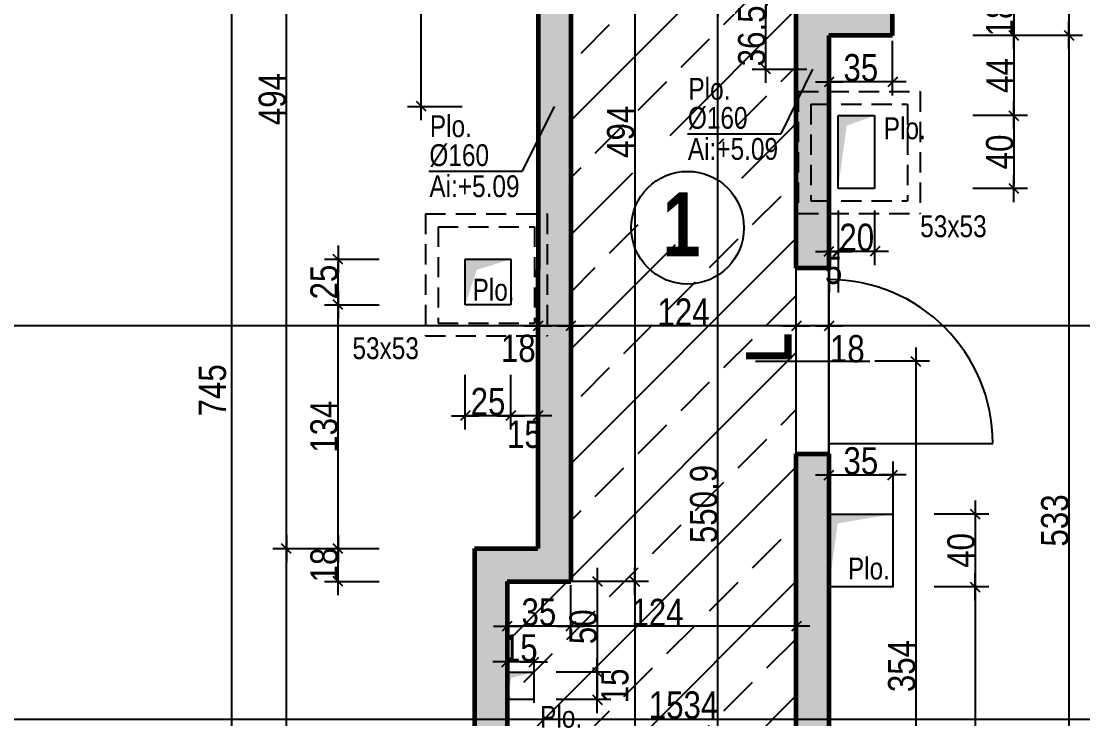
# Model space of a CAD drawing. Header units: centimetres. Extents: x 74297 to 80237, y -23027 to -18827.
# Drawn here: x 75724 to 76307, y -22619 to -22236 of the extents above; entities that cross this region are included whole.
import ezdxf
from ezdxf.enums import TextEntityAlignment as Align

# ---------------------------------------------------------------- set-up
doc = ezdxf.new("R2010")
doc.units = ezdxf.units.CM
doc.header["$LTSCALE"] = 0.5
doc.linetypes.add('CACHE2', pattern=[4.7625, 3.175, -1.5875])
doc.layers.get('DEFPOINTS').update_dxf_attribs({"linetype": 'CONTINUOUS'})
for name, color, linetype in [('01_cote_gen', 4, 'CONTINUOUS'), ('01_linteaux', 2, 'CONTINUOUS'), ('01_poch_murs', 253, 'CONTINUOUS'), ('01_resv', 32, 'CONTINUOUS'), ('01_texte', 230, 'CONTINUOUS'), ('AA_COTES', 2, 'CONTINUOUS')]:
    doc.layers.add(name, color=color, linetype=linetype)
doc.layers.add('01_murs_coup', color=5, linetype='CONTINUOUS', lineweight=60)
doc.styles.add('impact', font='impact.ttf')
doc.styles.add('MATTE_TXT', font='arial.ttf')
doc.styles.add('STYLE2', font='ARIALN.TTF')
doc.dimstyles.new('JB50', dxfattribs={"dimscale": 0.1, "dimtxt": 150, "dimasz": 15, "dimexe": 0.1, "dimexo": 0.1, "dimgap": 0.09, "dimtad": 1, "dimdec": 1, "dimdsep": 46, "dimtxsty": 'STYLE2', "dimblk1": 'BOND_G', "dimblk2": 'BOND_D', "dimsah": 1, "dimcen": 1.5, "dimdle": 0.01, "dimse1": 1, "dimse2": 1, "dimclrd": 4, "dimclre": 2, "dimclrt": 6, "dimazin": 2, "dimtfac": 2.333333, "dimtdec": 1, "dimtix": 1, "dimtmove": 2, "dimatfit": 3, "dimldrblk": 'BOND_G', "dimfxl": 1, "dimtolj": 1, "dimtzin": 0, "dimarcsym": 0})

# ---------------------------------------------------------------- blocks, each defined once
blk = doc.blocks.new('BOND_G')
at = {"layer": 'AA_COTES', "color": 0}
for p, q in [((0, -5), (0, 15)), ((5, 0), (-5, 0)), ((1.77, 1.77), (-1.77, -1.77))]:
    blk.add_line(p, q, dxfattribs=at)
blk = doc.blocks.new('BOND_D')
at = {"layer": 'AA_COTES', "color": 0}
for p, q in [((0, 5), (0, -15)), ((5, 0), (-5, 0)), ((-1.77, -1.77), (1.77, 1.77))]:
    blk.add_line(p, q, dxfattribs=at)
blk = doc.blocks.new('*D19')
at = {"layer": '01_cote_gen', "color": 4, "lineweight": -2, "transparency": 16777216}
blk.add_line((75322.24, -22619.1), (76853.23, -22619.1), dxfattribs=at)
at = {"layer": 'DEFPOINTS', "color": 0, "transparency": 16777216}
for p in [(76854.73, -22619.1), (76854.73, -22633.43), (75320.74, -22728.43)]:
    blk.add_point(p, dxfattribs=at)
at = {"layer": '01_cote_gen', "color": 4, "lineweight": -2, "transparency": 16777216, "xscale": 1.5, "yscale": 1.5, "zscale": 1.5, "rotation": 180}
blk.add_blockref('BOND_G', (75320.74, -22619.1), dxfattribs=at)
at = {"layer": '01_cote_gen', "color": 4, "lineweight": -2, "transparency": 16777216, "xscale": 1.5, "yscale": 1.5, "zscale": 1.5}
blk.add_blockref('BOND_D', (76854.73, -22619.1), dxfattribs=at)
at = {"layer": '01_cote_gen', "color": 6, "transparency": 16777216, "insert": (76087.74, -22611.43), "char_height": 15, "attachment_point": 5, "style": 'STYLE2'}
blk.add_mtext('\\A1;1534', dxfattribs=at)
blk = doc.blocks.new('*D27')
at = {"layer": '01_cote_gen', "color": 4, "lineweight": -2, "transparency": 16777216}
blk.add_line((76006.24, -22402.95), (75338.22, -22402.95), dxfattribs=at)
at = {"layer": 'DEFPOINTS', "color": 0, "transparency": 16777216}
for p in [(75336.72, -22393.7), (76007.74, -22393.7), (75336.72, -22402.95)]:
    blk.add_point(p, dxfattribs=at)
at = {"layer": '01_cote_gen', "color": 4, "lineweight": -2, "transparency": 16777216, "xscale": 1.5, "yscale": 1.5, "zscale": 1.5, "rotation": 180}
blk.add_blockref('BOND_D', (75336.72, -22402.95), dxfattribs=at)
at = {"layer": '01_cote_gen', "color": 4, "lineweight": -2, "transparency": 16777216, "xscale": 1.5, "yscale": 1.5, "zscale": 1.5}
blk.add_blockref('BOND_G', (76007.74, -22402.95), dxfattribs=at)
at = {"layer": '01_cote_gen', "color": 6, "transparency": 16777216, "insert": (75672.23, -22395.28), "char_height": 15, "attachment_point": 5, "style": 'STYLE2'}
blk.add_mtext('\\A1;671', dxfattribs=at)
blk = doc.blocks.new('*D29')
at = {"layer": '01_cote_gen', "color": 4, "lineweight": -2, "transparency": 16777216}
blk.add_line((76024.22, -22402.95), (76009.24, -22402.95), dxfattribs=at)
at = {"layer": 'DEFPOINTS', "color": 0, "transparency": 16777216}
for p in [(76025.72, -22383.25), (76007.74, -22393.7), (76007.74, -22402.95)]:
    blk.add_point(p, dxfattribs=at)
at = {"layer": '01_cote_gen', "color": 4, "lineweight": -2, "transparency": 16777216, "xscale": 1.5, "yscale": 1.5, "zscale": 1.5, "rotation": 180}
blk.add_blockref('BOND_D', (76007.74, -22402.95), dxfattribs=at)
at = {"layer": '01_cote_gen', "color": 4, "lineweight": -2, "transparency": 16777216, "xscale": 1.5, "yscale": 1.5, "zscale": 1.5}
blk.add_blockref('BOND_G', (76025.72, -22402.95), dxfattribs=at)
at = {"layer": '01_cote_gen', "color": 6, "transparency": 16777216, "insert": (75996.88, -22415.38), "char_height": 15, "attachment_point": 5, "style": 'STYLE2'}
blk.add_mtext('\\A1;18', dxfattribs=at)
blk = doc.blocks.new('*D30')
at = {"layer": '01_cote_gen', "color": 4, "lineweight": -2, "transparency": 16777216}
blk.add_line((76148.22, -22402.95), (76027.22, -22402.95), dxfattribs=at)
at = {"layer": 'DEFPOINTS', "color": 0, "transparency": 16777216}
for p in [(76025.72, -22386.88), (76149.72, -22386.88), (76025.72, -22402.95)]:
    blk.add_point(p, dxfattribs=at)
at = {"layer": '01_cote_gen', "color": 4, "lineweight": -2, "transparency": 16777216, "xscale": 1.5, "yscale": 1.5, "zscale": 1.5, "rotation": 180}
blk.add_blockref('BOND_D', (76025.72, -22402.95), dxfattribs=at)
at = {"layer": '01_cote_gen', "color": 4, "lineweight": -2, "transparency": 16777216, "xscale": 1.5, "yscale": 1.5, "zscale": 1.5}
blk.add_blockref('BOND_G', (76149.72, -22402.95), dxfattribs=at)
at = {"layer": '01_cote_gen', "color": 6, "transparency": 16777216, "insert": (76087.72, -22395.41), "char_height": 15, "attachment_point": 5, "style": 'STYLE2'}
blk.add_mtext('\\A1;124', dxfattribs=at)
blk = doc.blocks.new('*D31')
at = {"layer": '01_cote_gen', "color": 4, "lineweight": -2, "transparency": 16777216}
blk.add_line((76166.22, -22402.95), (76151.22, -22402.95), dxfattribs=at)
at = {"layer": 'DEFPOINTS', "color": 0, "transparency": 16777216}
for p in [(76149.72, -22395.45), (76167.72, -22395.96), (76149.72, -22402.95)]:
    blk.add_point(p, dxfattribs=at)
at = {"layer": '01_cote_gen', "color": 4, "lineweight": -2, "transparency": 16777216, "xscale": 1.5, "yscale": 1.5, "zscale": 1.5, "rotation": 180}
blk.add_blockref('BOND_D', (76149.72, -22402.95), dxfattribs=at)
at = {"layer": '01_cote_gen', "color": 4, "lineweight": -2, "transparency": 16777216, "xscale": 1.5, "yscale": 1.5, "zscale": 1.5}
blk.add_blockref('BOND_G', (76167.72, -22402.95), dxfattribs=at)
at = {"layer": '01_cote_gen', "color": 6, "transparency": 16777216, "insert": (76177.8, -22415.63), "char_height": 15, "attachment_point": 5, "style": 'STYLE2'}
blk.add_mtext('\\A1;18', dxfattribs=at)
blk = doc.blocks.new('*D32')
at = {"layer": '01_cote_gen', "color": 4, "lineweight": -2, "transparency": 16777216}
blk.add_line((76837.22, -22402.95), (76169.22, -22402.95), dxfattribs=at)
at = {"layer": 'DEFPOINTS', "color": 0, "transparency": 16777216}
for p in [(76167.72, -22373.56), (76167.72, -22402.95), (76838.72, -22414.73)]:
    blk.add_point(p, dxfattribs=at)
at = {"layer": '01_cote_gen', "color": 4, "lineweight": -2, "transparency": 16777216, "xscale": 1.5, "yscale": 1.5, "zscale": 1.5, "rotation": 180}
blk.add_blockref('BOND_D', (76167.72, -22402.95), dxfattribs=at)
at = {"layer": '01_cote_gen', "color": 4, "lineweight": -2, "transparency": 16777216, "xscale": 1.5, "yscale": 1.5, "zscale": 1.5}
blk.add_blockref('BOND_G', (76838.72, -22402.95), dxfattribs=at)
at = {"layer": '01_cote_gen', "color": 6, "transparency": 16777216, "insert": (76503.22, -22395.28), "char_height": 15, "attachment_point": 5, "style": 'STYLE2'}
blk.add_mtext('\\A1;671', dxfattribs=at)
blk = doc.blocks.new('*D33')
at = {"layer": '01_cote_gen', "color": 4, "lineweight": -2, "transparency": 16777216}
blk.add_line((76201.22, -22268.89), (76169.22, -22268.89), dxfattribs=at)
at = {"layer": 'DEFPOINTS', "color": 0, "transparency": 16777216}
for p in [(76167.72, -22243.39), (76202.72, -22243.39), (76167.72, -22268.89)]:
    blk.add_point(p, dxfattribs=at)
at = {"layer": '01_cote_gen', "color": 4, "lineweight": -2, "transparency": 16777216, "xscale": 1.5, "yscale": 1.5, "zscale": 1.5, "rotation": 180}
blk.add_blockref('BOND_D', (76167.72, -22268.89), dxfattribs=at)
at = {"layer": '01_cote_gen', "color": 4, "lineweight": -2, "transparency": 16777216, "xscale": 1.5, "yscale": 1.5, "zscale": 1.5}
blk.add_blockref('BOND_G', (76202.72, -22268.89), dxfattribs=at)
at = {"layer": '01_cote_gen', "color": 6, "transparency": 16777216, "insert": (76185.22, -22261.22), "char_height": 15, "attachment_point": 5, "style": 'STYLE2'}
blk.add_mtext('\\A1;35', dxfattribs=at)
blk = doc.blocks.new('*D38')
at = {"layer": '01_cote_gen', "color": 4, "lineweight": -2, "transparency": 16777216}
blk.add_line((76148.22, -22567.99), (76027.22, -22567.99), dxfattribs=at)
at = {"layer": 'DEFPOINTS', "color": 0, "transparency": 16777216}
for p in [(76025.72, -22548.08), (76149.72, -22553.09), (76025.72, -22567.99)]:
    blk.add_point(p, dxfattribs=at)
at = {"layer": '01_cote_gen', "color": 4, "lineweight": -2, "transparency": 16777216, "xscale": 1.5, "yscale": 1.5, "zscale": 1.5, "rotation": 180}
blk.add_blockref('BOND_D', (76025.72, -22567.99), dxfattribs=at)
at = {"layer": '01_cote_gen', "color": 4, "lineweight": -2, "transparency": 16777216, "xscale": 1.5, "yscale": 1.5, "zscale": 1.5}
blk.add_blockref('BOND_G', (76149.72, -22567.99), dxfattribs=at)
at = {"layer": '01_cote_gen', "color": 6, "transparency": 16777216, "insert": (76073.4, -22560.45), "char_height": 15, "attachment_point": 5, "style": 'STYLE2'}
blk.add_mtext('\\A1;124', dxfattribs=at)
blk = doc.blocks.new('*D39')
at = {"layer": '01_cote_gen', "color": 4, "lineweight": -2, "transparency": 16777216}
blk.add_line((76024.22, -22567.99), (75992.22, -22567.99), dxfattribs=at)
at = {"layer": 'DEFPOINTS', "color": 0, "transparency": 16777216}
for p in [(75990.72, -22548.08), (76025.72, -22548.08), (75990.72, -22567.99)]:
    blk.add_point(p, dxfattribs=at)
at = {"layer": '01_cote_gen', "color": 4, "lineweight": -2, "transparency": 16777216, "xscale": 1.5, "yscale": 1.5, "zscale": 1.5, "rotation": 180}
blk.add_blockref('BOND_D', (75990.72, -22567.99), dxfattribs=at)
at = {"layer": '01_cote_gen', "color": 4, "lineweight": -2, "transparency": 16777216, "xscale": 1.5, "yscale": 1.5, "zscale": 1.5}
blk.add_blockref('BOND_G', (76025.72, -22567.99), dxfattribs=at)
at = {"layer": '01_cote_gen', "color": 6, "transparency": 16777216, "insert": (76008.22, -22560.32), "char_height": 15, "attachment_point": 5, "style": 'STYLE2'}
blk.add_mtext('\\A1;35', dxfattribs=at)
blk = doc.blocks.new('*D15')
at = {"layer": '01_cote_gen', "color": 4, "lineweight": -2, "transparency": 16777216}
blk.add_line((76215.45, -22423.93), (76215.45, -22774.89), dxfattribs=at)
at = {"layer": 'DEFPOINTS', "color": 0, "transparency": 16777216}
for p in [(76190.19, -22422.43), (76204.93, -22776.39), (76215.45, -22776.39)]:
    blk.add_point(p, dxfattribs=at)
at = {"layer": '01_cote_gen', "color": 4, "lineweight": -2, "transparency": 16777216, "xscale": 1.5, "yscale": 1.5, "zscale": 1.5}
for name, p, rotation in [('BOND_G', (76215.45, -22422.43), 90), ('BOND_D', (76215.45, -22776.39), 270)]:
    blk.add_blockref(name, p, dxfattribs=dict(at, rotation=rotation))
at = {"layer": '01_cote_gen', "color": 6, "transparency": 16777216, "insert": (76207.78, -22589.89), "char_height": 15, "attachment_point": 5, "rotation": 90, "style": 'STYLE2'}
blk.add_mtext('\\A1;354', dxfattribs=at)
blk = doc.blocks.new('*D17')
at = {"layer": '01_cote_gen', "color": 4, "lineweight": -2, "transparency": 16777216}
blk.add_line((76106.57, -22774.82), (76106.57, -22226.89), dxfattribs=at)
at = {"layer": 'DEFPOINTS', "color": 0, "transparency": 16777216}
for p in [(76106.57, -22225.39), (76129.07, -22225.39), (76134.97, -22776.32)]:
    blk.add_point(p, dxfattribs=at)
at = {"layer": '01_cote_gen', "color": 4, "lineweight": -2, "transparency": 16777216, "xscale": 1.5, "yscale": 1.5, "zscale": 1.5}
for name, p, rotation in [('BOND_D', (76106.57, -22225.39), 90), ('BOND_G', (76106.57, -22776.32), 270)]:
    blk.add_blockref(name, p, dxfattribs=dict(at, rotation=rotation))
at = {"layer": '01_cote_gen', "color": 6, "transparency": 16777216, "insert": (76098.9, -22500.86), "char_height": 15, "attachment_point": 5, "rotation": 90, "style": 'STYLE2'}
blk.add_mtext('\\A1;550.9', dxfattribs=at)
blk = doc.blocks.new('*D18')
at = {"layer": '01_cote_gen', "color": 4, "lineweight": -2, "transparency": 16777216}
blk.add_line((76060.95, -22544.86), (76060.95, -22774.85), dxfattribs=at)
at = {"layer": 'DEFPOINTS', "color": 0, "transparency": 16777216}
for p in [(76025.72, -22543.36), (76015.72, -22776.35), (76060.95, -22776.35)]:
    blk.add_point(p, dxfattribs=at)
at = {"layer": '01_cote_gen', "color": 4, "lineweight": -2, "transparency": 16777216, "xscale": 1.5, "yscale": 1.5, "zscale": 1.5}
for name, p, rotation in [('BOND_G', (76060.95, -22543.36), 90), ('BOND_D', (76060.95, -22776.35), 270)]:
    blk.add_blockref(name, p, dxfattribs=dict(at, rotation=rotation))
at = {"layer": '01_cote_gen', "color": 6, "transparency": 16777216, "insert": (76053.28, -22697.84), "char_height": 15, "attachment_point": 5, "rotation": 90, "style": 'STYLE2'}
blk.add_mtext('\\A1;233', dxfattribs=at)
blk = doc.blocks.new('*D64')
at = {"layer": '01_cote_gen', "color": 4, "lineweight": -2, "transparency": 16777216}
blk.add_line((76060.95, -22050.84), (76060.95, -22541.86), dxfattribs=at)
at = {"layer": 'DEFPOINTS', "color": 0, "transparency": 16777216}
for p in [(76054.17, -22049.34), (76038.45, -22543.36), (76060.95, -22543.36)]:
    blk.add_point(p, dxfattribs=at)
at = {"layer": '01_cote_gen', "color": 4, "lineweight": -2, "transparency": 16777216, "xscale": 1.5, "yscale": 1.5, "zscale": 1.5}
for name, p, rotation in [('BOND_G', (76060.95, -22049.34), 90), ('BOND_D', (76060.95, -22543.36), 270)]:
    blk.add_blockref(name, p, dxfattribs=dict(at, rotation=rotation))
at = {"layer": '01_cote_gen', "color": 6, "transparency": 16777216, "insert": (76053.28, -22296.35), "char_height": 15, "attachment_point": 5, "rotation": 90, "style": 'STYLE2'}
blk.add_mtext('\\A1;494', dxfattribs=at)
blk = doc.blocks.new('*D67')
at = {"layer": '01_cote_gen', "color": 4, "lineweight": -2, "transparency": 16777216}
blk.add_line((76299.62, -22032.89), (76299.62, -22241.89), dxfattribs=at)
at = {"layer": 'DEFPOINTS', "color": 0, "transparency": 16777216}
for p in [(76217.41, -22031.39), (76217.41, -22243.39), (76299.62, -22243.39)]:
    blk.add_point(p, dxfattribs=at)
at = {"layer": '01_cote_gen', "color": 4, "lineweight": -2, "transparency": 16777216, "xscale": 1.5, "yscale": 1.5, "zscale": 1.5}
for name, p, rotation in [('BOND_G', (76299.62, -22031.39), 90), ('BOND_D', (76299.62, -22243.39), 270)]:
    blk.add_blockref(name, p, dxfattribs=dict(at, rotation=rotation))
at = {"layer": '01_cote_gen', "color": 6, "transparency": 16777216, "insert": (76292.08, -22137.39), "char_height": 15, "attachment_point": 5, "rotation": 90, "style": 'STYLE2'}
blk.add_mtext('\\A1;212', dxfattribs=at)
blk = doc.blocks.new('*D69')
at = {"layer": '01_cote_gen', "color": 4, "lineweight": -2, "transparency": 16777216}
blk.add_line((76299.62, -22244.89), (76299.62, -22774.89), dxfattribs=at)
at = {"layer": 'DEFPOINTS', "color": 0, "transparency": 16777216}
for p in [(76277.12, -22243.39), (76277.11, -22776.39), (76299.62, -22776.39)]:
    blk.add_point(p, dxfattribs=at)
at = {"layer": '01_cote_gen', "color": 4, "lineweight": -2, "transparency": 16777216, "xscale": 1.5, "yscale": 1.5, "zscale": 1.5}
for name, p, rotation in [('BOND_G', (76299.62, -22243.39), 90), ('BOND_D', (76299.62, -22776.39), 270)]:
    blk.add_blockref(name, p, dxfattribs=dict(at, rotation=rotation))
at = {"layer": '01_cote_gen', "color": 6, "transparency": 16777216, "insert": (76291.95, -22509.89), "char_height": 15, "attachment_point": 5, "rotation": 90, "style": 'STYLE2'}
blk.add_mtext('\\A1;533', dxfattribs=at)
blk = doc.blocks.new('*D72')
at = {"layer": '01_cote_gen', "color": 4, "lineweight": -2, "transparency": 16777216}
blk.add_line((75869.4, -22774.91), (75869.4, -22526.86), dxfattribs=at)
at = {"layer": 'DEFPOINTS', "color": 0, "transparency": 16777216}
for p in [(75869.4, -22525.36), (75972.72, -22525.36), (75923.5, -22776.41)]:
    blk.add_point(p, dxfattribs=at)
at = {"layer": '01_cote_gen', "color": 4, "lineweight": -2, "transparency": 16777216, "xscale": 1.5, "yscale": 1.5, "zscale": 1.5}
for name, p, rotation in [('BOND_D', (75869.4, -22525.36), 90), ('BOND_G', (75869.4, -22776.41), 270)]:
    blk.add_blockref(name, p, dxfattribs=dict(at, rotation=rotation))
at = {"layer": '01_cote_gen', "color": 6, "transparency": 16777216, "insert": (75861.73, -22665.62), "char_height": 15, "attachment_point": 5, "rotation": 90, "style": 'STYLE2'}
blk.add_mtext('\\A1;251', dxfattribs=at)
blk = doc.blocks.new('*D73')
at = {"layer": '01_cote_gen', "color": 4, "lineweight": -2, "transparency": 16777216}
blk.add_line((75869.4, -22523.86), (75869.4, -22032.89), dxfattribs=at)
at = {"layer": 'DEFPOINTS', "color": 0, "transparency": 16777216}
for p in [(75869.4, -22031.39), (76007.76, -22031.39), (75891.9, -22525.36)]:
    blk.add_point(p, dxfattribs=at)
at = {"layer": '01_cote_gen', "color": 4, "lineweight": -2, "transparency": 16777216, "xscale": 1.5, "yscale": 1.5, "zscale": 1.5}
for name, p, rotation in [('BOND_D', (75869.4, -22031.39), 90), ('BOND_G', (75869.4, -22525.36), 270)]:
    blk.add_blockref(name, p, dxfattribs=dict(at, rotation=rotation))
at = {"layer": '01_cote_gen', "color": 6, "transparency": 16777216, "insert": (75861.73, -22278.37), "char_height": 15, "attachment_point": 5, "rotation": 90, "style": 'STYLE2'}
blk.add_mtext('\\A1;494', dxfattribs=at)
blk = doc.blocks.new('*D74')
at = {"layer": '01_cote_gen', "color": 4, "lineweight": -2, "transparency": 16777216}
blk.add_line((75839.32, -22774.91), (75839.32, -22032.89), dxfattribs=at)
at = {"layer": 'DEFPOINTS', "color": 0, "transparency": 16777216}
for p in [(75839.32, -22031.39), (75891.9, -22031.39), (75949.03, -22776.41)]:
    blk.add_point(p, dxfattribs=at)
at = {"layer": '01_cote_gen', "color": 4, "lineweight": -2, "transparency": 16777216, "xscale": 1.5, "yscale": 1.5, "zscale": 1.5}
for name, p, rotation in [('BOND_D', (75839.32, -22031.39), 90), ('BOND_G', (75839.32, -22776.41), 270)]:
    blk.add_blockref(name, p, dxfattribs=dict(at, rotation=rotation))
at = {"layer": '01_cote_gen', "color": 6, "transparency": 16777216, "insert": (75828.81, -22438.39), "char_height": 15, "attachment_point": 5, "rotation": 90, "style": 'STYLE2'}
blk.add_mtext('\\A1;745', dxfattribs=at)
blk = doc.blocks.new('*D76')
at = {"layer": '01_cote_gen', "color": 4, "lineweight": -2, "transparency": 16777216}
blk.add_line((76269.32, -22226.9), (76269.32, -22241.89), dxfattribs=at)
at = {"layer": 'DEFPOINTS', "color": 0, "transparency": 16777216}
for p in [(76184.72, -22225.4), (76184.72, -22243.39), (76269.32, -22243.39)]:
    blk.add_point(p, dxfattribs=at)
at = {"layer": '01_cote_gen', "color": 4, "lineweight": -2, "transparency": 16777216, "xscale": 1.5, "yscale": 1.5, "zscale": 1.5}
for name, p, rotation in [('BOND_G', (76269.32, -22225.4), 90), ('BOND_D', (76269.32, -22243.39), 270)]:
    blk.add_blockref(name, p, dxfattribs=dict(at, rotation=rotation))
at = {"layer": '01_cote_gen', "color": 6, "transparency": 16777216, "insert": (76261.65, -22234.39), "char_height": 15, "attachment_point": 5, "rotation": 90, "style": 'STYLE2'}
blk.add_mtext('\\A1;18', dxfattribs=at)
blk = doc.blocks.new('*D77')
at = {"layer": '01_cote_gen', "color": 4, "lineweight": -2, "transparency": 16777216}
blk.add_line((75897.83, -22541.86), (75897.83, -22526.86), dxfattribs=at)
at = {"layer": 'DEFPOINTS', "color": 0, "transparency": 16777216}
for p in [(75897.83, -22525.36), (75990.22, -22525.36), (75990.72, -22543.36)]:
    blk.add_point(p, dxfattribs=at)
at = {"layer": '01_cote_gen', "color": 4, "lineweight": -2, "transparency": 16777216, "xscale": 1.5, "yscale": 1.5, "zscale": 1.5}
for name, p, rotation in [('BOND_D', (75897.83, -22525.36), 90), ('BOND_G', (75897.83, -22543.36), 270)]:
    blk.add_blockref(name, p, dxfattribs=dict(at, rotation=rotation))
at = {"layer": '01_cote_gen', "color": 6, "transparency": 16777216, "insert": (75890.17, -22534.36), "char_height": 15, "attachment_point": 5, "rotation": 90, "style": 'STYLE2'}
blk.add_mtext('\\A1;18', dxfattribs=at)
blk = doc.blocks.new('*D202')
at = {"layer": '01_cote_gen', "color": 4, "lineweight": -2, "transparency": 16777216}
blk.add_line((76006.25, -22198.03), (75338.22, -22198.03), dxfattribs=at)
at = {"layer": 'DEFPOINTS', "color": 0, "transparency": 16777216}
for p in [(75336.72, -22198.03), (75336.72, -22205.53), (76007.75, -22237.39)]:
    blk.add_point(p, dxfattribs=at)
at = {"layer": '01_cote_gen', "color": 4, "lineweight": -2, "transparency": 16777216, "xscale": 1.5, "yscale": 1.5, "zscale": 1.5, "rotation": 180}
blk.add_blockref('BOND_D', (75336.72, -22198.03), dxfattribs=at)
at = {"layer": '01_cote_gen', "color": 4, "lineweight": -2, "transparency": 16777216, "xscale": 1.5, "yscale": 1.5, "zscale": 1.5}
blk.add_blockref('BOND_G', (76007.75, -22198.03), dxfattribs=at)
at = {"layer": '01_cote_gen', "color": 6, "transparency": 16777216, "insert": (75672.24, -22190.37), "char_height": 15, "attachment_point": 5, "style": 'STYLE2'}
blk.add_mtext('\\A1;671', dxfattribs=at)
blk = doc.blocks.new('*D273')
at = {"layer": '01_cote_gen', "color": 4, "lineweight": -2, "transparency": 16777216}
blk.add_line((75943.53, -22280.87), (75943.53, -22032.89), dxfattribs=at)
at = {"layer": 'DEFPOINTS', "color": 0, "transparency": 16777216}
for p in [(75943.53, -22031.39), (76007.76, -22031.39), (76016.58, -22282.37)]:
    blk.add_point(p, dxfattribs=at)
at = {"layer": '01_cote_gen', "color": 4, "lineweight": -2, "transparency": 16777216, "xscale": 1.5, "yscale": 1.5, "zscale": 1.5}
for name, p, rotation in [('BOND_D', (75943.53, -22031.39), 90), ('BOND_G', (75943.53, -22282.37), 270)]:
    blk.add_blockref(name, p, dxfattribs=dict(at, rotation=rotation))
at = {"layer": '01_cote_gen', "color": 6, "transparency": 16777216, "insert": (75935.87, -22156.88), "char_height": 15, "attachment_point": 5, "rotation": 90, "style": 'STYLE2'}
blk.add_mtext('\\A1;251', dxfattribs=at)
blk = doc.blocks.new('*D274')
at = {"layer": '01_cote_gen', "color": 4, "lineweight": -2, "transparency": 16777216}
blk.add_line((76132.99, -22260.38), (76132.99, -22226.89), dxfattribs=at)
at = {"layer": 'DEFPOINTS', "color": 0, "transparency": 16777216}
for p in [(76132.99, -22225.39), (76161.44, -22225.39), (76158.72, -22261.88)]:
    blk.add_point(p, dxfattribs=at)
at = {"layer": '01_cote_gen', "color": 4, "lineweight": -2, "transparency": 16777216, "xscale": 1.5, "yscale": 1.5, "zscale": 1.5}
for name, p, rotation in [('BOND_D', (76132.99, -22225.39), 90), ('BOND_G', (76132.99, -22261.88), 270)]:
    blk.add_blockref(name, p, dxfattribs=dict(at, rotation=rotation))
at = {"layer": '01_cote_gen', "color": 6, "transparency": 16777216, "insert": (76125.32, -22243.63), "char_height": 15, "attachment_point": 5, "rotation": 90, "style": 'STYLE2'}
blk.add_mtext('\\A1;36.5', dxfattribs=at)
blk = doc.blocks.new('*D276')
at = {"layer": '01_cote_gen', "color": 4, "lineweight": -2, "transparency": 16777216}
blk.add_line((76269.32, -22244.89), (76269.32, -22285.91), dxfattribs=at)
at = {"layer": 'DEFPOINTS', "color": 0, "transparency": 16777216}
for p in [(76202.72, -22243.39), (76192.74, -22287.41), (76269.32, -22287.41)]:
    blk.add_point(p, dxfattribs=at)
at = {"layer": '01_cote_gen', "color": 4, "lineweight": -2, "transparency": 16777216, "xscale": 1.5, "yscale": 1.5, "zscale": 1.5}
for name, p, rotation in [('BOND_G', (76269.32, -22243.39), 90), ('BOND_D', (76269.32, -22287.41), 270)]:
    blk.add_blockref(name, p, dxfattribs=dict(at, rotation=rotation))
at = {"layer": '01_cote_gen', "color": 6, "transparency": 16777216, "insert": (76261.81, -22265.4), "char_height": 15, "attachment_point": 5, "rotation": 90, "style": 'STYLE2'}
blk.add_mtext('\\A1;44', dxfattribs=at)
blk = doc.blocks.new('*D277')
at = {"layer": '01_cote_gen', "color": 4, "lineweight": -2, "transparency": 16777216}
blk.add_line((76269.32, -22288.91), (76269.32, -22325.91), dxfattribs=at)
at = {"layer": 'DEFPOINTS', "color": 0, "transparency": 16777216}
for p in [(76192.74, -22287.41), (76192.74, -22327.41), (76269.32, -22327.41)]:
    blk.add_point(p, dxfattribs=at)
at = {"layer": '01_cote_gen', "color": 4, "lineweight": -2, "transparency": 16777216, "xscale": 1.5, "yscale": 1.5, "zscale": 1.5}
for name, p, rotation in [('BOND_G', (76269.32, -22287.41), 90), ('BOND_D', (76269.32, -22327.41), 270)]:
    blk.add_blockref(name, p, dxfattribs=dict(at, rotation=rotation))
at = {"layer": '01_cote_gen', "color": 6, "transparency": 16777216, "insert": (76261.65, -22307.41), "char_height": 15, "attachment_point": 5, "rotation": 90, "style": 'STYLE2'}
blk.add_mtext('\\A1;40', dxfattribs=at)
blk = doc.blocks.new('*D278')
at = {"layer": '01_cote_gen', "color": 4, "lineweight": -2, "transparency": 16777216}
blk.add_line((76191.48, -22362.1), (76174.48, -22362.1), dxfattribs=at)
at = {"layer": 'DEFPOINTS', "color": 0, "transparency": 16777216}
for p in [(76172.98, -22362.1), (76172.98, -22362.62), (76192.98, -22362.62)]:
    blk.add_point(p, dxfattribs=at)
at = {"layer": '01_cote_gen', "color": 4, "lineweight": -2, "transparency": 16777216, "xscale": 1.5, "yscale": 1.5, "zscale": 1.5, "rotation": 180}
blk.add_blockref('BOND_D', (76172.98, -22362.1), dxfattribs=at)
at = {"layer": '01_cote_gen', "color": 4, "lineweight": -2, "transparency": 16777216, "xscale": 1.5, "yscale": 1.5, "zscale": 1.5}
blk.add_blockref('BOND_G', (76192.98, -22362.1), dxfattribs=at)
at = {"layer": '01_cote_gen', "color": 6, "transparency": 16777216, "insert": (76182.98, -22354.43), "char_height": 15, "attachment_point": 5, "style": 'STYLE2'}
blk.add_mtext('\\A1;20', dxfattribs=at)
blk = doc.blocks.new('*D279')
at = {"layer": '01_cote_gen', "color": 4, "lineweight": -2, "transparency": 16777216}
blk.add_line((76169.23, -22362.1), (76171.24, -22362.1), dxfattribs=at)
at = {"layer": 'DEFPOINTS', "color": 0, "transparency": 16777216}
for p in [(76172.74, -22340.85), (76167.73, -22350.37), (76172.74, -22362.1)]:
    blk.add_point(p, dxfattribs=at)
at = {"layer": '01_cote_gen', "color": 4, "lineweight": -2, "transparency": 16777216, "xscale": 1.5, "yscale": 1.5, "zscale": 1.5, "rotation": 180}
blk.add_blockref('BOND_G', (76167.73, -22362.1), dxfattribs=at)
at = {"layer": '01_cote_gen', "color": 4, "lineweight": -2, "transparency": 16777216, "xscale": 1.5, "yscale": 1.5, "zscale": 1.5}
blk.add_blockref('BOND_D', (76172.74, -22362.1), dxfattribs=at)
at = {"layer": '01_cote_gen', "color": 6, "transparency": 16777216, "insert": (76170.24, -22372.55), "char_height": 15, "attachment_point": 5, "style": 'STYLE2'}
blk.add_mtext('\\A1;5', dxfattribs=at)
blk = doc.blocks.new('*D280')
at = {"layer": '01_cote_gen', "color": 4, "lineweight": -2, "transparency": 16777216}
blk.add_line((76248.08, -22507.88), (76248.08, -22544.88), dxfattribs=at)
at = {"layer": 'DEFPOINTS', "color": 0, "transparency": 16777216}
for p in [(76202.74, -22506.38), (76203.13, -22546.38), (76248.08, -22546.38)]:
    blk.add_point(p, dxfattribs=at)
at = {"layer": '01_cote_gen', "color": 4, "lineweight": -2, "transparency": 16777216, "xscale": 1.5, "yscale": 1.5, "zscale": 1.5}
for name, p, rotation in [('BOND_G', (76248.08, -22506.38), 90), ('BOND_D', (76248.08, -22546.38), 270)]:
    blk.add_blockref(name, p, dxfattribs=dict(at, rotation=rotation))
at = {"layer": '01_cote_gen', "color": 6, "transparency": 16777216, "insert": (76240.41, -22526.38), "char_height": 15, "attachment_point": 5, "rotation": 90, "style": 'STYLE2'}
blk.add_mtext('\\A1;40', dxfattribs=at)
blk = doc.blocks.new('*D281')
at = {"layer": '01_cote_gen', "color": 4, "lineweight": -2, "transparency": 16777216}
blk.add_line((76248.08, -22547.88), (76248.08, -22774.89), dxfattribs=at)
at = {"layer": 'DEFPOINTS', "color": 0, "transparency": 16777216}
for p in [(76225.58, -22546.38), (76248.08, -22776.39), (76249.72, -22776.39)]:
    blk.add_point(p, dxfattribs=at)
at = {"layer": '01_cote_gen', "color": 4, "lineweight": -2, "transparency": 16777216, "xscale": 1.5, "yscale": 1.5, "zscale": 1.5}
for name, p, rotation in [('BOND_G', (76248.08, -22546.38), 90), ('BOND_D', (76248.08, -22776.39), 270)]:
    blk.add_blockref(name, p, dxfattribs=dict(at, rotation=rotation))
at = {"layer": '01_cote_gen', "color": 6, "transparency": 16777216, "insert": (76240.41, -22661.39), "char_height": 15, "attachment_point": 5, "rotation": 90, "style": 'STYLE2'}
blk.add_mtext('\\A1;230', dxfattribs=at)
blk = doc.blocks.new('*D282')
at = {"layer": '01_cote_gen', "color": 4, "lineweight": -2, "transparency": 16777216}
blk.add_line((76169.24, -22484.91), (76201.24, -22484.91), dxfattribs=at)
at = {"layer": 'DEFPOINTS', "color": 0, "transparency": 16777216}
for p in [(76202.74, -22484.91), (76167.74, -22506.38), (76202.74, -22506.38)]:
    blk.add_point(p, dxfattribs=at)
at = {"layer": '01_cote_gen', "color": 4, "lineweight": -2, "transparency": 16777216, "xscale": 1.5, "yscale": 1.5, "zscale": 1.5, "rotation": 180}
blk.add_blockref('BOND_G', (76167.74, -22484.91), dxfattribs=at)
at = {"layer": '01_cote_gen', "color": 4, "lineweight": -2, "transparency": 16777216, "xscale": 1.5, "yscale": 1.5, "zscale": 1.5}
blk.add_blockref('BOND_D', (76202.74, -22484.91), dxfattribs=at)
at = {"layer": '01_cote_gen', "color": 6, "transparency": 16777216, "insert": (76185.24, -22477.24), "char_height": 15, "attachment_point": 5, "style": 'STYLE2'}
blk.add_mtext('\\A1;35', dxfattribs=at)
blk = doc.blocks.new('*D283')
at = {"layer": '01_cote_gen', "color": 4, "lineweight": -2, "transparency": 16777216}
blk.add_line((75897.83, -22523.86), (75897.83, -22392.89), dxfattribs=at)
at = {"layer": 'DEFPOINTS', "color": 0, "transparency": 16777216}
for p in [(75897.83, -22391.39), (75985.13, -22391.39), (75972.72, -22525.36)]:
    blk.add_point(p, dxfattribs=at)
at = {"layer": '01_cote_gen', "color": 4, "lineweight": -2, "transparency": 16777216, "xscale": 1.5, "yscale": 1.5, "zscale": 1.5}
for name, p, rotation in [('BOND_D', (75897.83, -22391.39), 90), ('BOND_G', (75897.83, -22525.36), 270)]:
    blk.add_blockref(name, p, dxfattribs=dict(at, rotation=rotation))
at = {"layer": '01_cote_gen', "color": 6, "transparency": 16777216, "insert": (75890.17, -22458.37), "char_height": 15, "attachment_point": 5, "rotation": 90, "style": 'STYLE2'}
blk.add_mtext('\\A1;134', dxfattribs=at)
blk = doc.blocks.new('*D284')
at = {"layer": '01_cote_gen', "color": 4, "lineweight": -2, "transparency": 16777216}
blk.add_line((75897.83, -22389.89), (75897.83, -22367.89), dxfattribs=at)
at = {"layer": 'DEFPOINTS', "color": 0, "transparency": 16777216}
for p in [(75897.83, -22366.39), (75984.17, -22366.39), (75984.17, -22391.39)]:
    blk.add_point(p, dxfattribs=at)
at = {"layer": '01_cote_gen', "color": 4, "lineweight": -2, "transparency": 16777216, "xscale": 1.5, "yscale": 1.5, "zscale": 1.5}
for name, p, rotation in [('BOND_D', (75897.83, -22366.39), 90), ('BOND_G', (75897.83, -22391.39), 270)]:
    blk.add_blockref(name, p, dxfattribs=dict(at, rotation=rotation))
at = {"layer": '01_cote_gen', "color": 6, "transparency": 16777216, "insert": (75890.17, -22378.89), "char_height": 15, "attachment_point": 5, "rotation": 90, "style": 'STYLE2'}
blk.add_mtext('\\A1;25', dxfattribs=at)
blk = doc.blocks.new('*D285')
at = {"layer": '01_cote_gen', "color": 4, "lineweight": -2, "transparency": 16777216}
blk.add_line((76040.29, -22544.86), (76040.29, -22591.81), dxfattribs=at)
at = {"layer": 'DEFPOINTS', "color": 0, "transparency": 16777216}
for p in [(76038.45, -22543.36), (76002.31, -22593.31), (76040.29, -22593.31)]:
    blk.add_point(p, dxfattribs=at)
at = {"layer": '01_cote_gen', "color": 4, "lineweight": -2, "transparency": 16777216, "xscale": 1.5, "yscale": 1.5, "zscale": 1.5}
for name, p, rotation in [('BOND_G', (76040.29, -22543.36), 90), ('BOND_D', (76040.29, -22593.31), 270)]:
    blk.add_blockref(name, p, dxfattribs=dict(at, rotation=rotation))
at = {"layer": '01_cote_gen', "color": 6, "transparency": 16777216, "insert": (76032.62, -22568.33), "char_height": 15, "attachment_point": 5, "rotation": 90, "style": 'STYLE2'}
blk.add_mtext('\\A1;50', dxfattribs=at)
blk = doc.blocks.new('*D286')
at = {"layer": '01_cote_gen', "color": 4, "lineweight": -2, "transparency": 16777216}
blk.add_line((76040.29, -22594.81), (76040.29, -22606.81), dxfattribs=at)
at = {"layer": 'DEFPOINTS', "color": 0, "transparency": 16777216}
for p in [(76005.48, -22593.31), (76005.48, -22608.31), (76040.29, -22608.31)]:
    blk.add_point(p, dxfattribs=at)
at = {"layer": '01_cote_gen', "color": 4, "lineweight": -2, "transparency": 16777216, "xscale": 1.5, "yscale": 1.5, "zscale": 1.5}
for name, p, rotation in [('BOND_G', (76040.29, -22593.31), 90), ('BOND_D', (76040.29, -22608.31), 270)]:
    blk.add_blockref(name, p, dxfattribs=dict(at, rotation=rotation))
at = {"layer": '01_cote_gen', "color": 6, "transparency": 16777216, "insert": (76050.07, -22600.81), "char_height": 15, "attachment_point": 5, "rotation": 90, "style": 'STYLE2'}
blk.add_mtext('\\A1;15', dxfattribs=at)
blk = doc.blocks.new('*D287')
at = {"layer": '01_cote_gen', "color": 4, "lineweight": -2, "transparency": 16777216}
for p, q in [((75988.98, -22587.66), (75987.48, -22587.66)), ((76005.48, -22587.66), (75990.48, -22587.66)), ((76006.98, -22587.66), (76008.48, -22587.66))]:
    blk.add_line(p, q, dxfattribs=at)
at = {"layer": 'DEFPOINTS', "color": 0, "transparency": 16777216}
for p in [(75990.48, -22587.66), (75990.48, -22593.31), (76005.48, -22593.31)]:
    blk.add_point(p, dxfattribs=at)
at = {"layer": '01_cote_gen', "color": 4, "lineweight": -2, "transparency": 16777216, "xscale": 1.5, "yscale": 1.5, "zscale": 1.5}
blk.add_blockref('BOND_D', (75990.48, -22587.66), dxfattribs=at)
at = {"layer": '01_cote_gen', "color": 4, "lineweight": -2, "transparency": 16777216, "xscale": 1.5, "yscale": 1.5, "zscale": 1.5, "rotation": 180}
blk.add_blockref('BOND_G', (76005.48, -22587.66), dxfattribs=at)
at = {"layer": '01_cote_gen', "color": 6, "transparency": 16777216, "insert": (75997.98, -22579.99), "char_height": 15, "attachment_point": 5, "style": 'STYLE2'}
blk.add_mtext('\\A1;15', dxfattribs=at)
blk = doc.blocks.new('*D424')
at = {"layer": '01_cote_gen', "color": 4, "lineweight": -2, "transparency": 16777216}
blk.add_line((76006.24, -22452.32), (75994.25, -22452.32), dxfattribs=at)
at = {"layer": 'DEFPOINTS', "color": 0, "transparency": 16777216}
for p in [(75992.75, -22385.3), (76007.74, -22385.3), (75992.75, -22452.32)]:
    blk.add_point(p, dxfattribs=at)
at = {"layer": '01_cote_gen', "color": 4, "lineweight": -2, "transparency": 16777216, "xscale": 1.5, "yscale": 1.5, "zscale": 1.5, "rotation": 180}
blk.add_blockref('BOND_D', (75992.75, -22452.32), dxfattribs=at)
at = {"layer": '01_cote_gen', "color": 4, "lineweight": -2, "transparency": 16777216, "xscale": 1.5, "yscale": 1.5, "zscale": 1.5}
blk.add_blockref('BOND_G', (76007.74, -22452.32), dxfattribs=at)
at = {"layer": '01_cote_gen', "color": 6, "transparency": 16777216, "insert": (76000.24, -22462.63), "char_height": 15, "attachment_point": 5, "style": 'STYLE2'}
blk.add_mtext('\\A1;15', dxfattribs=at)
blk = doc.blocks.new('*D425')
at = {"layer": '01_cote_gen', "color": 4, "lineweight": -2, "transparency": 16777216}
blk.add_line((75991.25, -22452.32), (75969.25, -22452.32), dxfattribs=at)
at = {"layer": 'DEFPOINTS', "color": 0, "transparency": 16777216}
for p in [(75967.75, -22384.79), (75992.75, -22384.79), (75967.75, -22452.32)]:
    blk.add_point(p, dxfattribs=at)
at = {"layer": '01_cote_gen', "color": 4, "lineweight": -2, "transparency": 16777216, "xscale": 1.5, "yscale": 1.5, "zscale": 1.5, "rotation": 180}
blk.add_blockref('BOND_D', (75967.75, -22452.32), dxfattribs=at)
at = {"layer": '01_cote_gen', "color": 4, "lineweight": -2, "transparency": 16777216, "xscale": 1.5, "yscale": 1.5, "zscale": 1.5}
blk.add_blockref('BOND_G', (75992.75, -22452.32), dxfattribs=at)
at = {"layer": '01_cote_gen', "color": 6, "transparency": 16777216, "insert": (75980.25, -22444.66), "char_height": 15, "attachment_point": 5, "style": 'STYLE2'}
blk.add_mtext('\\A1;25', dxfattribs=at)

msp = doc.modelspace()

# ---------------------------------------------------------------- hatches: boundary and pattern name
at = {"layer": '01_poch_murs'}
h = msp.add_hatch(color=256, dxfattribs=at)
h.dxf.hatch_style = 1
h.paths.add_polyline_path([(75336.72, -21346.39), (75320.72, -21346.39), (75320.72, -21526.32), (75336.72, -21526.32)])
h.paths.add_polyline_path([(75336.72, -21623.32), (75320.72, -21623.32), (75320.72, -21670.32), (75336.72, -21670.32)])
h.paths.add_polyline_path([(75336.72, -21862.32), (75320.72, -21862.32), (75320.72, -22057.32), (75336.72, -22057.32)])
h.paths.add_polyline_path([(75336.74, -22249.32), (75320.8, -22249.31), (75320.8, -22249.32), (75320.71, -22565.32), (75320.75, -22565.32), (75336.71, -22565.32)])
h.paths.add_polyline_path([(75740.72, -22776.38), (75336.72, -22776.32), (75336.73, -22662.32), (75320.73, -22662.32), (75320.72, -22794.32), (75740.72, -22794.38)])
h.paths.add_polyline_path([(76025.72, -22776.42), (75990.72, -22776.42), (75990.72, -22543.36), (76025.72, -22543.36), (76025.72, -22174.34), (76007.75, -22174.34), (76007.72, -22525.36), (75972.72, -22525.36), (75972.72, -22776.41), (75837.72, -22776.39), (75837.72, -22794.42), (76025.72, -22794.42)])
h.paths.add_polyline_path([(76025.72, -22049.34), (76007.76, -22049.34), (76007.75, -22072.34), (76025.72, -22072.34)])
h.paths.add_polyline_path([(76202.72, -22049.34), (76184.72, -22049.34), (76184.72, -22225.4), (76149.72, -22225.39), (76149.72, -22371.33), (76167.72, -22371.33), (76167.72, -22243.39), (76202.72, -22243.39)])
h.paths.add_polyline_path([(76167.72, -22473.33), (76149.72, -22473.33), (76149.72, -22794.4), (76331.73, -22794.39), (76331.73, -22776.39), (76167.72, -22776.39)])
h.paths.add_polyline_path([(76854.72, -22628.33), (76838.72, -22628.33), (76838.72, -22776.39), (76428.73, -22776.39), (76428.73, -22794.39), (76854.73, -22794.39)])
h.paths.add_polyline_path([(76854.72, -22292.54), (76838.72, -22292.54), (76838.72, -22531.35), (76854.72, -22531.35)])
h.paths.add_polyline_path([(76854.72, -21957.34), (76838.72, -21957.34), (76838.72, -22100.34), (76854.72, -22100.34)])
h.paths.add_polyline_path([(76854.72, -21669.33), (76838.72, -21669.33), (76838.72, -21765.33), (76854.72, -21765.33)])
h.paths.add_polyline_path([(76854.72, -21346.39), (76838.72, -21346.39), (76838.72, -21572.33), (76854.72, -21572.33)])
h = msp.add_hatch(dxfattribs=at)
h.set_pattern_fill('ANSI33', color=256, scale=7)
edge = h.paths.add_edge_path()
edge.add_arc((76089.43, -22327.96), 30.98, 0, 360)
h.paths.add_polyline_path([(76149.72, -22225.39), (76184.72, -22225.4), (76184.72, -22049.34), (76025.72, -22049.34), (76025.72, -22072.34), (76025.72, -22174.34), (76025.72, -22543.36), (75990.72, -22543.36), (75990.72, -22776.42), (76025.72, -22776.42), (76025.72, -22776.41), (76149.72, -22776.31), (76149.72, -22473.33), (76149.72, -22371.33)])

# ---------------------------------------------------------------- linework, layer by layer
at = {"layer": '01_cote_gen'}
msp.add_line((76167.73, -22766.95), (76167.73, -22304.1), dxfattribs=at)
at = {"layer": '01_linteaux', "linetype": 'CACHE2', "ltscale": 7}
for p, q in [((76150.82, -22274.23), (76217.82, -22274.23)), ((76150.82, -22274.23), (76150.82, -22341.23)), ((76217.82, -22274.23), (76217.82, -22341.23)), ((76157.82, -22281.23), (76210.82, -22281.23)), ((76157.82, -22281.23), (76157.82, -22334.23)), ((76210.82, -22281.23), (76210.82, -22334.23)), ((76157.82, -22334.23), (76210.82, -22334.23)), ((75945.8, -22341.49), (76012.8, -22341.49)), ((75945.8, -22341.49), (75945.8, -22408.49)), ((76012.8, -22341.49), (76012.8, -22408.49)), ((76150.82, -22341.23), (76217.82, -22341.23)), ((75952.8, -22348.49), (76005.8, -22348.49)), ((75952.8, -22348.49), (75952.8, -22401.49)), ((76005.8, -22348.49), (76005.8, -22401.49)), ((75952.8, -22401.49), (76005.8, -22401.49)), ((75945.8, -22408.49), (76012.8, -22408.49))]:
    msp.add_line(p, q, dxfattribs=at)
at = {"layer": '01_linteaux'}
for p, q in [((76149.72, -22473.33), (76149.72, -22371.33)), ((76167.72, -22473.33), (76167.72, -22371.33)), ((76127.29, -22422.43), (76190.19, -22422.43)), ((76167.7, -22467.53), (76257.79, -22467.53))]:
    msp.add_line(p, q, dxfattribs=at)
msp.add_arc((76167.71, -22467.6), 90.07, 0.04942, 90.0089, dxfattribs=at)
at = {"layer": '01_murs_coup'}
for p, q in [((76202.72, -22243.39), (76202.72, -22031.39)), ((76007.75, -22174.34), (76007.72, -22525.36)), ((76025.72, -22174.34), (76025.72, -22543.36)), ((76149.72, -22371.33), (76149.72, -22225.39)), ((76202.72, -22243.39), (76167.72, -22243.39)), ((76167.72, -22243.39), (76167.72, -22371.33)), ((76167.72, -22371.33), (76149.72, -22371.33)), ((76149.72, -22473.33), (76167.72, -22473.33)), ((76149.72, -22794.4), (76149.72, -22473.33)), ((76167.72, -22473.33), (76167.72, -22776.39)), ((75972.72, -22525.36), (75972.72, -22776.41)), ((75972.72, -22525.36), (76007.72, -22525.36)), ((75990.72, -22543.36), (75990.72, -22776.42)), ((75990.72, -22543.36), (76025.72, -22543.36))]:
    msp.add_line(p, q, dxfattribs=at)
at = {"layer": '01_resv'}
for p, q in [((76158.72, -22261.88), (76141.19, -22297.4)), ((76016.58, -22282.37), (75999.05, -22317.89)), ((76172.74, -22327.41), (76172.74, -22287.41)), ((76172.74, -22287.41), (76192.74, -22287.41)), ((76192.74, -22287.41), (76192.74, -22327.41)), ((76089.87, -22297.4), (76141.19, -22297.4)), ((75947.74, -22317.89), (75999.05, -22317.89)), ((76192.74, -22327.41), (76172.74, -22327.41)), ((75967.75, -22366.39), (75992.75, -22366.39)), ((75967.75, -22391.39), (75967.75, -22366.39)), ((75992.75, -22366.39), (75992.75, -22391.39)), ((75992.75, -22391.39), (75967.75, -22391.39)), ((76167.74, -22546.38), (76167.74, -22506.38)), ((76167.74, -22506.38), (76202.74, -22506.38)), ((76167.74, -22546.38), (76167.74, -22506.38)), ((76202.74, -22506.38), (76202.74, -22546.38)), ((76203.13, -22546.38), (76167.74, -22546.38)), ((76202.74, -22546.38), (76167.74, -22546.38)), ((75990.48, -22608.31), (75990.48, -22593.31)), ((75990.48, -22593.31), (76005.48, -22593.31)), ((76005.48, -22593.31), (76005.48, -22608.31)), ((76005.48, -22608.31), (75990.48, -22608.31))]:
    msp.add_line(p, q, dxfattribs=at)
for points in [[(76149.72, -22253.88), (76167.72, -22253.88), (76167.72, -22269.88), (76149.72, -22269.88)], [(76007.74, -22274.37), (76025.42, -22274.37), (76025.42, -22290.37), (76007.74, -22290.37)], [(76172.74, -22327.41), (76172.74, -22287.41), (76177.42, -22292.97)], [(76172.74, -22287.41), (76192.74, -22287.41), (76177.42, -22292.97)], [(75967.75, -22391.39), (75967.75, -22366.39), (75974.01, -22372.22)], [(75967.75, -22366.39), (75992.75, -22366.39), (75974.01, -22372.22)], [(76167.74, -22546.38), (76167.74, -22506.38), (76172.47, -22511.47)], [(76167.74, -22506.38), (76202.74, -22506.38), (76172.47, -22511.47)], [(75990.48, -22608.31), (75990.48, -22593.31), (75993.12, -22596.38)], [(75990.48, -22593.31), (76005.48, -22593.31), (75993.12, -22596.38)]]:
    msp.add_solid(points, dxfattribs=at)
at = {"layer": '01_texte'}
msp.add_circle((76089.96, -22349.05), 30.98, dxfattribs=at)

# ---------------------------------------------------------------- texts
at = {"layer": '01_resv', "style": 'MATTE_TXT', "width": 0.8}
for s, p in [('Plo.', (76090.42, -22282.33)), ('%%C160', (76090.14, -22298.26)), ('Plo.', (75948.28, -22302.83)), ('Plo.', (76197.85, -22304.01)), ('Ai:+5.09', (76090.14, -22315.34)), ('%%C160', (75948, -22318.75)), ('Ai:+5.09', (75948, -22335.84)), ('53x53', (76217.86, -22357.85)), ('Plo.', (75971.75, -22392.72)), ('53x53', (75905.7, -22424.85)), ('Plo.', (76178.11, -22545.89)), ('Plo.', (76008.91, -22627.35))]:
    msp.add_text(s, height=12, dxfattribs=at).set_placement(p, align=Align.BOTTOM_LEFT)
at = {"layer": '01_texte', "style": 'impact'}
msp.add_text('1', height=35, dxfattribs=at).set_placement((76086.62, -22347.17), align=Align.MIDDLE_CENTER)
msp.add_text('L ', height=25, rotation=90, dxfattribs=at).set_placement((76154.62, -22411.24), align=Align.BOTTOM_CENTER)

# ---------------------------------------------------------------- dimensions: what is measured, and where the dimension line sits
at = {"layer": '01_cote_gen'}
for base, p1, p2, picture, middle in [((75839.32, -22031.39), (75949.03, -22776.41), (75891.9, -22031.39), '*D74', (75828.81, -22438.39)), ((76215.45, -22776.39), (76190.19, -22422.43), (76204.93, -22776.39), '*D15', (76207.78, -22589.89)), ((75869.3991, -22525.3569), (75923.4974, -22776.4052), (75972.7215, -22525.3569), '*D72', (75861.7315, -22665.6207)), ((76060.95, -22776.35), (76025.72, -22543.36), (76015.72, -22776.35), '*D18', (76053.28, -22697.84)), ((76040.29, -22608.31), (76005.48, -22593.31), (76005.48, -22608.31), '*D286', (76050.07, -22600.81))]:
    dim = msp.add_linear_dim(base=base, p1=p1, p2=p2, angle=90, dimstyle='JB50', dxfattribs=at)
    dim.commit()
    dim.dimension.update_dxf_attribs({"geometry": picture, "text_midpoint": middle, "dimtype": 160})
for base, p1, p2, picture, middle in [((75869.4, -22031.39), (75891.9, -22525.36), (76007.76, -22031.39), '*D73', (75861.73, -22278.37)), ((75943.53, -22031.39), (76016.58, -22282.37), (76007.76, -22031.39), '*D273', (75935.87, -22156.88)), ((76299.62, -22243.39), (76217.41, -22031.39), (76217.41, -22243.39), '*D67', (76292.08, -22137.39)), ((76060.95, -22543.36), (76054.17, -22049.34), (76038.45, -22543.36), '*D64', (76053.28, -22296.35)), ((76106.57, -22225.39), (76134.97, -22776.32), (76129.07, -22225.39), '*D17', (76098.9, -22500.86)), ((76132.99, -22225.39), (76158.72, -22261.88), (76161.44, -22225.39), '*D274', (76125.32, -22243.63)), ((76269.32, -22243.39), (76184.72, -22225.4), (76184.72, -22243.39), '*D76', (76261.65, -22234.39)), ((76269.32, -22287.41), (76202.72, -22243.39), (76192.74, -22287.41), '*D276', (76261.81, -22265.4)), ((76299.62, -22776.39), (76277.12, -22243.39), (76277.11, -22776.39), '*D69', (76291.95, -22509.89)), ((76269.32, -22327.41), (76192.74, -22287.41), (76192.74, -22327.41), '*D277', (76261.65, -22307.41)), ((75897.83, -22366.39), (75984.17, -22391.39), (75984.17, -22366.39), '*D284', (75890.17, -22378.89)), ((75897.83, -22391.39), (75972.72, -22525.36), (75985.13, -22391.39), '*D283', (75890.17, -22458.37)), ((76248.08, -22546.38), (76202.74, -22506.38), (76203.13, -22546.38), '*D280', (76240.41, -22526.38)), ((75897.83, -22525.36), (75990.72, -22543.36), (75990.22, -22525.36), '*D77', (75890.17, -22534.36)), ((76040.2911, -22593.3123), (76038.4514, -22543.3569), (76002.3123, -22593.3123), '*D285', (76032.6235, -22568.3346)), ((76248.08, -22776.39), (76225.58, -22546.38), (76249.72, -22776.39), '*D281', (76240.41, -22661.39))]:
    dim = msp.add_linear_dim(base=base, p1=p1, p2=p2, angle=90, dimstyle='JB50', dxfattribs=at)
    dim.commit()
    dim.dimension.update_dxf_attribs({"geometry": picture, "text_midpoint": middle})
for base, p1, p2, picture, middle in [((75336.72, -22198.03), (76007.75, -22237.39), (75336.72, -22205.53), '*D202', (75672.24, -22190.37)), ((76167.72, -22268.89), (76202.72, -22243.39), (76167.72, -22243.39), '*D33', (76185.22, -22261.22)), ((76172.98, -22362.1), (76192.98, -22362.62), (76172.98, -22362.62), '*D278', (76182.98, -22354.43)), ((76167.72, -22402.95), (76838.72, -22414.73), (76167.72, -22373.56), '*D32', (76503.22, -22395.28)), ((75336.72, -22402.95), (76007.74, -22393.7), (75336.72, -22393.7), '*D27', (75672.23, -22395.28)), ((76025.72, -22402.95), (76149.72, -22386.88), (76025.72, -22386.88), '*D30', (76087.72, -22395.41)), ((75967.75, -22452.32), (75992.75, -22384.79), (75967.75, -22384.79), '*D425', (75980.25, -22444.66)), ((76202.74, -22484.91), (76167.74, -22506.38), (76202.74, -22506.38), '*D282', (76185.24, -22477.24)), ((75990.72, -22567.99), (76025.72, -22548.08), (75990.72, -22548.08), '*D39', (76008.22, -22560.32)), ((75990.48, -22587.66), (76005.48, -22593.31), (75990.48, -22593.31), '*D287', (75997.98, -22579.99)), ((76854.73, -22619.1), (75320.74, -22728.43), (76854.73, -22633.43), '*D19', (76087.74, -22611.43))]:
    dim = msp.add_linear_dim(base=base, p1=p1, p2=p2, dimstyle='JB50', dxfattribs=at)
    dim.commit()
    dim.dimension.update_dxf_attribs({"geometry": picture, "text_midpoint": middle})
for base, p1, p2, picture, middle in [((76172.74, -22362.1), (76167.73, -22350.37), (76172.74, -22340.85), '*D279', (76170.24, -22372.55)), ((76007.74, -22402.95), (76025.72, -22383.25), (76007.74, -22393.7), '*D29', (75996.88, -22415.38)), ((76149.72, -22402.95), (76167.72, -22395.96), (76149.72, -22395.45), '*D31', (76177.8, -22415.63)), ((75992.75, -22452.32), (76007.74, -22385.3), (75992.75, -22385.3), '*D424', (76000.24, -22462.63)), ((76025.72, -22567.99), (76149.72, -22553.09), (76025.72, -22548.08), '*D38', (76073.4, -22560.45))]:
    dim = msp.add_linear_dim(base=base, p1=p1, p2=p2, dimstyle='JB50', dxfattribs=at)
    dim.commit()
    dim.dimension.update_dxf_attribs({"geometry": picture, "text_midpoint": middle, "dimtype": 160})

doc.saveas('drawing.dxf')
